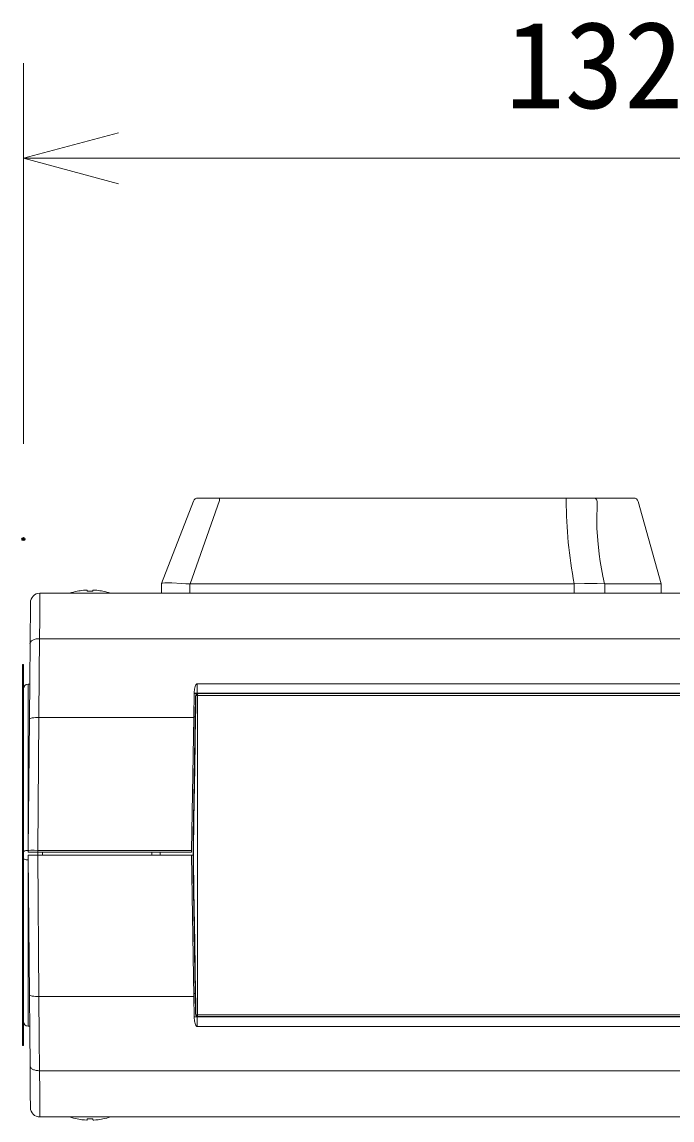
# Model space of a CAD drawing. Units: millimetres, scale not verified. Extents: x -63 to 62, y -117 to 117.
# Drawn here: x 1.57 to 15.23, y 66.03 to 89.09 of the extents above; entities that cross this region are included whole.
import ezdxf
from ezdxf.enums import TextEntityAlignment as Align

# ---------------------------------------------------------------- set-up
doc = ezdxf.new("R2010")
doc.units = ezdxf.units.MM
doc.header["$LTSCALE"] = 0.125
doc.header["$PDMODE"] = 32
doc.header["$PDSIZE"] = 0.0625
for name, color, linetype, lineweight in [('0-0_0', 7, 'Continuous', 18), ('0-4_GAIKEI', 1, 'Continuous', 18), ('0-5_SUNPO', 7, 'Continuous', 18)]:
    doc.layers.add(name, color=color, linetype=linetype, lineweight=lineweight)
doc.layers.add('0-1_DEFPOINTS', color=7, linetype='Continuous')
doc.styles.add('ＭＳ ゴシック', font='')
doc.styles.get('ＭＳ ゴシック').set_extended_font_data('MS Gothic')

# ---------------------------------------------------------------- blocks, each defined once
blk = doc.blocks.new('_OPEN30')
at = {"layer": '0-0_0'}
blk.add_line((0, 0), (-1, 0), dxfattribs=at)
blk.add_lwpolyline([(-1, 0.26795), (0, 0), (-1, -0.26795)], dxfattribs=at)
blk = doc.blocks.new('D6')
at = {"layer": '0-1_DEFPOINTS'}
for p in [(33.0938, 63.0835), (6.5938, 55.0835), (33.0938, 55.0835)]:
    blk.add_point(p, dxfattribs=at)
at = {"layer": '0-5_SUNPO'}
for p, q in [((6.5938, 57.0835), (6.5938, 65.0835)), ((33.0938, 57.0835), (33.0938, 65.0835)), ((8.5938, 63.0835), (31.0938, 63.0835))]:
    blk.add_line(p, q, dxfattribs=at)
at = {"layer": '0-5_SUNPO', "xscale": 2, "yscale": 2, "rotation": 180}
blk.add_blockref('_OPEN30', (6.5938, 63.0835), dxfattribs=at)
at = {"layer": '0-5_SUNPO', "xscale": 2, "yscale": 2}
blk.add_blockref('_OPEN30', (33.0938, 63.0835), dxfattribs=at)
at = {"layer": '0-5_SUNPO', "style": 'ＭＳ ゴシック'}
blk.add_text('132.5', height=1.833, dxfattribs=at).set_placement((16.7188, 63.5835), align=Align.BOTTOM_LEFT)

msp = doc.modelspace()

# ---------------------------------------------------------------- linework, layer by layer
at = {"layer": '0-4_GAIKEI', "color": 7}
for p, q in [((5.1759, 79.0279), (4.5012, 77.2931)), ((5.7174, 79.0916), (13.0086, 79.0916)), ((13.0086, 79.0916), (13.336, 79.0916)), ((13.3359, 79.0916), (13.0086, 79.0916)), ((13.579, 79.0916), (13.336, 79.0916)), ((13.579, 79.0916), (14.4246, 79.0916)), ((14.521, 79.0184), (15.0007, 77.2916)), ((4.5012, 77.2931), (4.5007, 77.2916)), ((4.5007, 77.2916), (4.5007, 77.0916)), ((15.0007, 77.2916), (15.0007, 77.0916)), ((1.946, 77.0916), (26.7132, 77.0916)), ((1.746, 76.8934), (1.7386, 76.0347)), ((1.7006, 71.6899), (1.7003, 71.6516)), ((26.7121, 66.0916), (1.9469, 66.0916))]:
    msp.add_line(p, q, dxfattribs=at)
at = {"layer": '0-4_GAIKEI'}
for p, q in [((5.1066, 77.2916), (5.7174, 79.0369)), ((5.7174, 79.0369), (5.7174, 79.0916)), ((13.0086, 79.0916), (13.0086, 79.0369)), ((5.1066, 77.2916), (5.1007, 77.2916)), ((5.1007, 77.0916), (5.1007, 77.2914)), ((13.1752, 77.2916), (5.1066, 77.2916)), ((13.1752, 77.2916), (13.1755, 77.0916)), ((13.8179, 77.2916), (13.8126, 77.2916)), ((13.8179, 77.2916), (15.0007, 77.2916)), ((13.8179, 77.2916), (13.8179, 77.0916)), ((1.9456, 77.0359), (1.9442, 76.8605)), ((1.946, 77.0916), (1.9456, 77.0359)), ((2.7306, 77.133), (2.7306, 77.1343)), ((2.9407, 77.153), (2.9407, 77.133)), ((3.0606, 77.133), (3.0606, 77.153)), ((3.1407, 77.153), (3.1173, 77.1551)), ((3.2707, 77.133), (3.2707, 77.1343)), ((1.9442, 76.8605), (1.9418, 76.5593)), ((1.9418, 76.5593), (1.9385, 76.1375)), ((1.9385, 76.1375), (27.0606, 76.1375)), ((1.5806, 75.5916), (1.5806, 72.9829)), ((1.6007, 75.5916), (1.5806, 75.5916)), ((1.6007, 75.5916), (1.6007, 72.9829)), ((5.2503, 74.9916), (5.2538, 75.1916)), ((5.2538, 75.1916), (27.3567, 75.1916)), ((1.6989, 75.1836), (1.7311, 75.1841)), ((1.6989, 75.1835), (1.6989, 71.6912)), ((5.1814, 74.482), (5.1904, 75.0005)), ((5.1902, 74.9881), (5.2786, 74.9881)), ((5.2606, 74.9773), (5.2606, 74.9437)), ((5.2839, 74.9826), (5.2786, 74.9881)), ((27.4263, 74.9826), (5.2839, 74.9826)), ((7.9041, 74.9878), (7.9041, 74.9916)), ((5.2189, 74.9291), (5.2114, 74.4986)), ((5.2249, 74.923), (5.2189, 74.9291)), ((5.2114, 74.4986), (5.1736, 72.3353)), ((5.1817, 74.4986), (5.2114, 74.4986)), ((1.9247, 74.482), (1.9006, 71.6916)), ((1.9247, 74.482), (5.1814, 74.482)), ((5.1327, 71.6916), (5.1814, 74.482)), ((1.6007, 72.9829), (1.5806, 72.9829)), ((1.5806, 72.9829), (1.5806, 72.5916)), ((1.6007, 72.9829), (1.6007, 72.5916)), ((1.6007, 72.5916), (1.6007, 72.2935)), ((1.6007, 72.2935), (1.6007, 72.1916)), ((1.6007, 72.1916), (1.6007, 70.9916)), ((5.1821, 72.3353), (5.1736, 72.3354)), ((1.7593, 71.5916), (1.7007, 71.5916)), ((1.7147, 71.691), (1.7592, 71.6918)), ((1.7592, 71.6918), (1.827, 71.692)), ((1.8241, 71.5916), (1.7593, 71.5916)), ((1.9006, 71.5916), (1.8241, 71.5916)), ((1.827, 71.692), (1.9006, 71.6916)), ((1.9006, 71.6916), (1.9003, 71.6516)), ((1.9006, 71.6916), (5.1327, 71.6916)), ((5.1306, 71.5916), (1.9006, 71.5916)), ((1.9262, 68.6196), (1.9006, 71.5916)), ((1.9007, 71.5916), (1.9017, 71.6516)), ((2.0017, 71.6516), (2.0006, 71.5916)), ((4.3007, 71.5916), (4.2996, 71.6516)), ((4.4718, 71.6517), (4.4718, 71.5916)), ((4.4753, 71.6517), (4.4753, 71.5916)), ((5.1673, 71.5916), (4.4753, 71.5916)), ((5.1825, 68.6196), (5.1306, 71.5916)), ((5.1319, 71.6516), (5.1327, 71.6916)), ((5.2606, 71.5916), (5.2606, 71.6145)), ((1.6989, 71.4921), (1.7015, 71.4921)), ((1.6989, 71.4921), (1.6989, 67.9997)), ((1.6007, 70.9916), (1.6007, 70.8898)), ((1.6007, 70.8898), (1.6007, 70.5916)), ((5.1736, 70.848), (5.182, 70.8481)), ((1.5806, 70.5916), (1.5806, 70.2003)), ((1.6007, 70.5916), (1.5806, 70.5916)), ((1.6007, 70.5916), (1.6007, 70.2003)), ((1.6007, 70.2003), (1.5806, 70.2003)), ((1.5806, 70.2003), (1.5806, 67.5916)), ((1.6007, 70.2003), (1.6007, 67.5916)), ((5.1825, 68.6196), (1.9262, 68.6196)), ((1.9262, 68.6196), (1.9334, 67.7593)), ((5.2114, 68.6846), (5.1814, 68.6846)), ((5.1901, 68.1866), (5.1825, 68.6196)), ((5.2786, 68.1952), (5.1899, 68.1952)), ((5.25, 68.1916), (5.2535, 67.9916)), ((5.25, 68.1916), (27.3707, 68.1916)), ((5.2606, 68.239), (5.2606, 68.2055)), ((5.2836, 68.2004), (5.2786, 68.1952)), ((7.9038, 68.1951), (7.9038, 68.1916)), ((1.732, 67.9991), (1.6989, 67.9997)), ((27.3455, 67.9916), (5.2535, 67.9916)), ((1.6007, 67.5916), (1.5806, 67.5916)), ((1.9334, 67.7593), (1.9393, 67.0623)), ((1.9393, 67.0623), (1.9426, 66.6331)), ((27.0586, 67.0623), (1.9393, 67.0623)), ((1.9426, 66.6331), (1.945, 66.3266)), ((1.945, 66.3266), (1.9464, 66.1482)), ((1.9464, 66.1482), (1.9469, 66.0916)), ((2.7306, 66.0503), (2.7306, 66.0489)), ((2.9407, 66.0503), (2.9407, 66.0302)), ((3.0606, 66.0302), (3.0606, 66.0503)), ((3.2707, 66.0503), (3.2707, 66.0489))]:
    msp.add_line(p, q, dxfattribs=at)
at = {"layer": '0-4_GAIKEI', "color": 7}
for points in [[(5.2691, 79.0916), (5.3929, 79.0916), (5.7174, 79.0916)], [(5.7174, 79.0916), (5.3928, 79.0916), (5.2691, 79.0916)], [(1.7006, 71.6899), (1.7247, 74.4454), (1.7319, 75.2678), (1.7386, 76.0347)], [(1.7469, 66.2899), (1.7464, 66.3492), (1.7449, 66.5234), (1.7425, 66.801), (1.7393, 67.1635), (1.733, 67.8864), (1.7262, 68.6585), (1.7007, 71.5916)]]:
    msp.add_lwpolyline(points, dxfattribs=at)
at = {"layer": '0-4_GAIKEI'}
for points in [[(13.8126, 77.2917), (13.7771, 77.4483), (13.7461, 77.6048), (13.7194, 77.7617), (13.6975, 77.9154), (13.6679, 78.198), (13.6532, 78.4602), (13.6499, 78.6895), (13.6545, 78.8996), (13.6603, 79.0184)], [(5.1007, 77.2914), (5.0129, 77.2907), (4.9237, 77.2947), (4.7173, 77.3074), (4.621, 77.3109), (4.5713, 77.3103), (4.5251, 77.3055), (4.5104, 77.3011), (4.503, 77.296), (4.5012, 77.2931)], [(13.8126, 77.2917), (13.6563, 77.296), (13.388, 77.2935), (13.1756, 77.2916)], [(2.9372, 77.1551), (2.9188, 77.1564), (2.8786, 77.1547), (2.8606, 77.153)], [(2.9407, 77.153), (2.9406, 77.1533), (2.9402, 77.1539), (2.9395, 77.1543), (2.9378, 77.1549), (2.9333, 77.1557), (2.9228, 77.1564), (2.8792, 77.1547), (2.8606, 77.153)], [(3.1407, 77.153), (3.1205, 77.1548), (3.0692, 77.1559), (3.063, 77.1548), (3.0616, 77.1542), (3.061, 77.1538), (3.0607, 77.1533), (3.0606, 77.153)], [(15.0007, 77.0916), (13.8179, 77.0916), (13.1755, 77.0916), (5.1007, 77.0916), (4.5007, 77.0916)], [(1.9385, 76.1375), (1.9324, 75.4022), (1.9247, 74.482)], [(26.8007, 74.9914), (26.7972, 74.9878), (7.9041, 74.9878), (7.902, 74.99), (5.1902, 74.99)], [(27.3707, 74.9916), (5.2503, 74.9916), (5.1903, 74.9916)], [(5.2249, 74.923), (5.2221, 74.7511), (5.2201, 74.6251), (5.2181, 74.4985)], [(27.4263, 74.9437), (5.2606, 74.9437), (5.2606, 73.3063), (5.2606, 71.6145)], [(5.2181, 74.4985), (5.2009, 73.429), (5.1821, 72.3353)], [(1.6007, 72.5916), (1.5806, 72.5916), (1.5806, 72.2935)], [(1.6007, 72.2935), (1.5806, 72.2935), (1.5806, 72.1916)], [(1.6007, 72.1916), (1.5806, 72.1916), (1.5806, 70.9916)], [(1.6989, 71.4921), (1.6572, 71.4935), (1.6356, 71.4974), (1.6155, 71.5092), (1.6083, 71.5207), (1.6041, 71.5351), (1.6012, 71.5718), (1.601, 71.5916), (1.602, 71.6306), (1.6042, 71.6485), (1.612, 71.6695), (1.6278, 71.6829), (1.6483, 71.6887), (1.6643, 71.6903), (1.6989, 71.6912)], [(5.1319, 71.6516), (1.9003, 71.6516), (1.7003, 71.6516)], [(5.2606, 71.5916), (5.2606, 69.8871), (5.2606, 68.239), (27.4267, 68.239)], [(1.6007, 70.9916), (1.5806, 70.9916), (1.5806, 70.8898)], [(1.6007, 70.8898), (1.5806, 70.8898), (1.5806, 70.5916)], [(5.1736, 70.848), (5.2114, 68.6846), (5.2189, 68.2541), (5.2246, 68.26)], [(5.182, 70.848), (5.2007, 69.7538), (5.2179, 68.6847), (5.2205, 68.5132), (5.2226, 68.3863), (5.2246, 68.26)], [(5.19, 68.193), (7.9017, 68.193), (7.9038, 68.1951), (26.7975, 68.1951), (26.801, 68.1916), (27.0532, 68.1916)], [(5.25, 68.1916), (5.2076, 68.1916), (5.19, 68.1916)], [(5.2836, 68.2004), (27.4267, 68.2004), (27.4267, 68.2113), (27.4267, 68.239)], [(2.8606, 66.0302), (2.8808, 66.0284), (2.9321, 66.0274), (2.9383, 66.0285), (2.9397, 66.0291), (2.9403, 66.0295), (2.9406, 66.0299), (2.9407, 66.0302)], [(3.0606, 66.0302), (3.0607, 66.0299), (3.0611, 66.0294), (3.0618, 66.029), (3.0635, 66.0283), (3.068, 66.0275), (3.0785, 66.0268), (3.1221, 66.0285), (3.1407, 66.0302)], [(3.0641, 66.0282), (3.0825, 66.0268), (3.1227, 66.0286), (3.1407, 66.0302)]]:
    msp.add_lwpolyline(points, dxfattribs=at)
at = {"layer": '0-4_GAIKEI', "color": 7}
for centre, radius, start, end in [((5.2691, 78.9916), 0.1, 90, 158.74951), ((14.4246, 78.9916), 0.1, 15.52438, 90.00105), ((1.946, 76.8916), 0.2, 90, 179.49999), ((1.9469, 66.2916), 0.2, 180.49999, 270)]:
    msp.add_arc(centre, radius, start, end, dxfattribs=at)
at = {"layer": '0-4_GAIKEI'}
for centre, radius, start, end in [((22.0344, 79.0172), 9.0258, 179.875, 191.02239), ((3.0007, 75.8117), 1.3499, 101.53804, 108.53314), ((3.0006, 75.8118), 1.3484, 95.95873, 101.54976), ((3.0006, 75.8118), 1.3484, 95.95873, 101.54976), ((3.0007, 75.8112), 1.3232, 87.40095, 92.59905), ((3.0007, 75.8112), 1.3232, 87.40095, 92.59905), ((3.0006, 75.8113), 1.349, 78.45081, 84.03944), ((3.0006, 75.8113), 1.349, 78.45081, 84.03944), ((3.0007, 75.8117), 1.3499, 71.46686, 78.46196), ((1.9133, 75.8737), 0.2614, 100.61541, 116.31298), ((1.9353, 75.7726), 0.3649, 89.49832, 101.09888), ((1.802, 76.0325), 0.0635, 140.53027, 178.04938), ((1.854, 75.989), 0.1316, 115.43596, 140.3067), ((5.2545, 75.1674), 0.0243, 91.71508, 124.52521), ((1.7007, 75.0836), 0.1, 91, 180.00001), ((5.7437, 74.9962), 0.5532, 168.6399, 179.55481), ((5.4449, 75.057), 0.2482, 156.60745, 168.8093), ((5.3087, 75.1163), 0.0995, 141.46722, 156.79907), ((5.2791, 74.9281), 0.0602, 135.48574, 179.07125), ((5.286, 74.9216), 0.0612, 114.51402, 159.82548), ((5.266, 75.1501), 0.0451, 124.12282, 141.29028), ((5.2785, 74.9286), 0.0595, 89.98785, 135.42585), ((5.2851, 74.9237), 0.0589, 91.09177, 114.49213), ((5.2849, 74.922), 0.06, 159.80886, 179.07704), ((5.2601, 74.4202), 0.5235, 89.93498, 93.44459), ((1.812, 74.2823), 0.1917, 98.57592, 112.45019), ((1.8882, 73.8658), 0.6153, 93.45699, 99.81269), ((1.9153, 73.5017), 0.9804, 89.44954, 93.75063), ((47.0287, 71.6046), 41.8615, 178.99993, 180.01781), ((47.404, 71.5885), 42.2285, 178.98677, 179.99581), ((47.0287, 71.5786), 41.8615, 179.98219, 181.00007), ((47.4025, 71.591), 42.227, 179.99921, 181.0083), ((1.8141, 68.8117), 0.1836, 246.3038, 260.8584), ((1.8902, 69.2031), 0.5824, 259.58333, 266.30378), ((1.9173, 69.5454), 0.9258, 265.9954, 270.55126), ((1.7007, 68.0997), 0.1, 179.99999, 269), ((5.7675, 68.1912), 0.5773, 180.45624, 191.07925), ((5.4555, 68.1294), 0.2591, 190.92189, 202.80255), ((5.2794, 68.2552), 0.0605, 181.04549, 224.38582), ((5.2846, 68.2609), 0.06, 180.91641, 200.46015), ((5.26, 68.7564), 0.5174, 266.49465, 270.06748), ((5.2857, 68.2613), 0.0612, 200.44268, 245.79805), ((5.2788, 68.2554), 0.0602, 224.84994, 269.72576), ((5.2848, 68.2592), 0.0589, 245.82387, 268.90905), ((5.3123, 68.0688), 0.1036, 202.59959, 217.61565), ((5.2668, 68.0339), 0.0462, 217.73825, 234.91545), ((5.2542, 68.0155), 0.0239, 234.28449, 268.26907), ((1.8012, 67.1657), 0.062, 182.01166, 219.94256), ((1.8538, 67.2104), 0.1313, 220.18892, 244.97262), ((1.9137, 67.3289), 0.2642, 244.06748, 259.56938), ((1.936, 67.433), 0.3707, 259.09063, 270.50661), ((3.0007, 67.3715), 1.3499, 251.46769, 258.46196), ((3.0007, 67.372), 1.349, 258.45081, 264.03944), ((3.0007, 67.372), 1.3232, 267.40095, 272.59905), ((3.0007, 67.372), 1.3232, 267.40095, 272.59905), ((3.0007, 67.3714), 1.3484, 275.95874, 281.54976), ((3.0007, 67.3715), 1.3499, 281.53804, 288.53232)]:
    msp.add_arc(centre, radius, start, end, dxfattribs=at)
for centre, major_axis, ratio, start_param, end_param in [((13.579, 78.9916), (0, 0.1), 0.844095, 4.9833406, 6.2832023), ((1.9246, 74.4437), (0.1999, -0.0017), 0.191844, 2.7648816, 3.1415882), ((1.9261, 68.6602), (0.1999, 0.0017), 0.203195, 3.1415964, 3.518157)]:
    msp.add_ellipse(centre, major_axis=major_axis, ratio=ratio, start_param=start_param, end_param=end_param, dxfattribs=at)

# ---------------------------------------------------------------- block references
at = {"layer": '0-5_SUNPO'}
msp.add_blockref('D6', (-4.9931, 23.1443), dxfattribs=at)

doc.saveas('drawing.dxf')
